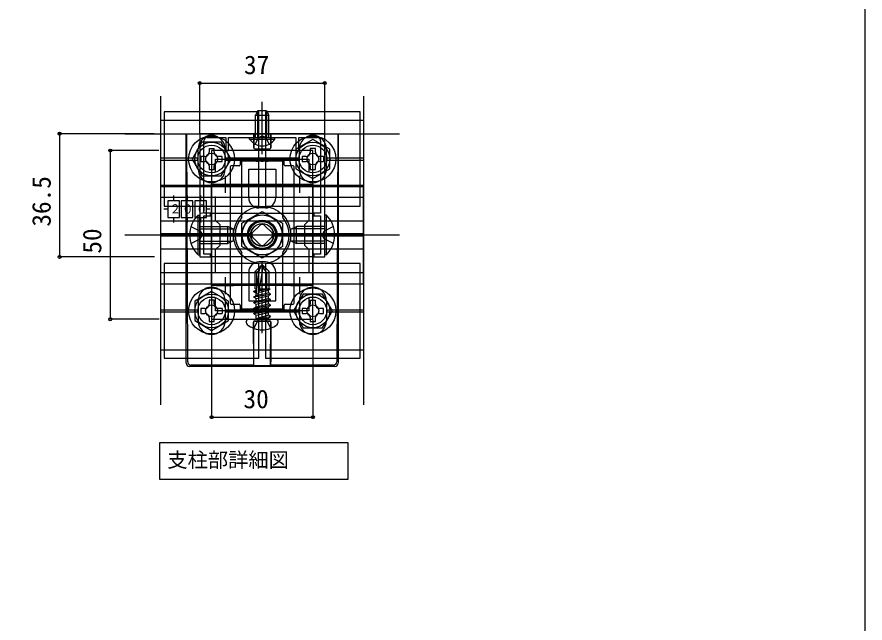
# Model space of a CAD drawing. Units: millimetres, scale not verified, with parts at other scales. Extents: x -875 to 875, y -1300 to 1292.
# Drawn here: x 373 to 875, y -52 to 308 of the extents above; entities that cross this region are included whole.
import ezdxf
from ezdxf.enums import TextEntityAlignment as Align

# ---------------------------------------------------------------- set-up
doc = ezdxf.new("R2010")
doc.units = ezdxf.units.MM
doc.header["$LTSCALE"] = 8
for name, color, linetype in [('0-1_USER1', 3, 'Continuous'), ('0-2_YKK_11', 7, 'Continuous'), ('0-3_YKK_12', 2, 'Continuous'), ('0-4_YKK_13', 4, 'Continuous'), ('0-5_YKK_D', 6, 'Continuous'), ('0-6_YKK_ZWAK', 7, 'Continuous'), ('0-7_YSS_K', 3, 'Continuous')]:
    doc.layers.add(name, color=color, linetype=linetype)
doc.styles.add('ＭＳ ゴシック', font='')
doc.styles.get('ＭＳ ゴシック').set_extended_font_data('MS Gothic')

msp = doc.modelspace()

# ---------------------------------------------------------------- linework, layer by layer
at = {"layer": '0-1_USER1'}
msp.add_lwpolyline([(457.257, 41.463), (457.257, 55.463), (568.564, 55.463), (568.564, 33.581), (457.257, 33.581)], close=True, dxfattribs=at)
at = {"layer": '0-2_YKK_11'}
for p, q in [((495.91, 213.463), (495.91, 203.463)), ((539.91, 213.463), (539.91, 203.463)), ((490.91, 208.463), (500.91, 208.463)), ((534.91, 208.463), (544.91, 208.463)), ((495.91, 153.463), (495.91, 143.463)), ((539.91, 153.463), (539.91, 143.463)), ((490.91, 148.463), (500.91, 148.463)), ((534.91, 148.463), (544.91, 148.463))]:
    msp.add_line(p, q, dxfattribs=at)
for points in [[(554.91, 238.463), (480.91, 238.463), (480.91, 165.463), (487.31, 165.463), (487.31, 167.063), (483.31, 167.063), (483.31, 177.546), (483.07, 177.913), (483.07, 179.013), (483.31, 179.379), (483.31, 189.863), (487.31, 189.863), (487.31, 191.463), (483.31, 191.463), (483.31, 234.263)], [(485.31, 236.263), (496.31, 236.263), (496.31, 228.463), (497.91, 228.463), (497.91, 236.263), (516.994, 236.263), (517.361, 236.503), (518.46, 236.503), (518.827, 236.263), (537.91, 236.263), (537.91, 228.463), (539.51, 228.463), (539.51, 236.263), (550.51, 236.263)], [(552.51, 234.263), (552.51, 191.463), (548.51, 191.463), (548.51, 189.863), (552.51, 189.863), (552.51, 179.379), (552.75, 179.013), (552.75, 177.913), (552.51, 177.546), (552.51, 167.063), (548.51, 167.063), (548.51, 165.463), (554.91, 165.463), (554.91, 238.463)], [(490.31, 215.729), (490.31, 223.463), (545.51, 223.463), (545.51, 215.729)], [(490.31, 155.729), (490.31, 169.863), (492.91, 172.463), (492.91, 184.463), (490.31, 187.063), (490.31, 201.196)], [(545.51, 201.196), (545.51, 187.063), (542.91, 184.463), (542.91, 172.463), (545.51, 169.863), (545.51, 155.729)], [(545.51, 141.196), (545.51, 133.463), (490.31, 133.463), (490.31, 141.196)]]:
    msp.add_lwpolyline(points, dxfattribs=at)
msp.add_lwpolyline([(487.91, 228.463), (487.91, 128.463), (547.91, 128.463), (547.91, 228.463)], close=True, dxfattribs=at)
for centre, start, end in [((485.31, 234.263), 90.00001, 179.99999), ((550.51, 234.263), 0.00001, 89.99999)]:
    msp.add_arc(centre, 2, start, end, dxfattribs=at)
at = {"layer": '0-3_YKK_12'}
msp.add_line((436.44, 238.463), (599.326, 238.463), dxfattribs=at)
msp.add_circle((517.91, 178.463), 12, dxfattribs=at)
at = {"layer": '0-4_YKK_13'}
for p, q in [((457.91, 77.864), (457.91, 260.615)), ((517.91, 226.263), (517.91, 257.263)), ((577.91, 260.615), (577.91, 77.864)), ((515.31, 252.263), (513.91, 249.463)), ((515.219, 236.263), (515.219, 252.08)), ((515.31, 252.263), (520.51, 252.263)), ((520.51, 252.263), (521.91, 249.463)), ((520.602, 236.263), (520.602, 252.08)), ((457.91, 246.463), (577.91, 246.463)), ((521.91, 236.263), (521.91, 249.463)), ((472.91, 102.46), (472.91, 238.463)), ((473.779, 103.335), (473.161, 238.463)), ((510.41, 235.245), (510.41, 236.263)), ((510.41, 236.263), (525.41, 236.263)), ((512.858, 238.463), (512.858, 230.028)), ((512.894, 230.063), (512.902, 238.463)), ((522.927, 230.063), (522.919, 238.463)), ((522.963, 238.463), (522.963, 230.028)), ((562.66, 238.463), (562.042, 103.335)), ((562.91, 238.463), (562.91, 102.46)), ((479.91, 217.463), (479.91, 229.463)), ((486.41, 229.763), (486.41, 227.463)), ((486.41, 229.763), (489.41, 229.763)), ((489.41, 227.463), (489.41, 229.763)), ((495.91, 217.463), (495.91, 229.463)), ((513.458, 229.428), (522.363, 229.428)), ((513.493, 229.463), (522.328, 229.463)), ((539.91, 217.463), (539.91, 229.463)), ((549.41, 229.763), (546.41, 229.763)), ((546.41, 229.763), (546.41, 227.463)), ((549.41, 227.463), (549.41, 229.763)), ((555.91, 217.463), (555.91, 229.463)), ((457.91, 224.063), (479.91, 224.063)), ((457.91, 222.863), (479.91, 222.863)), ((481.61, 224.963), (481.61, 221.963)), ((483.91, 224.963), (481.61, 224.963)), ((481.61, 221.963), (483.91, 221.963)), ((494.21, 224.963), (491.91, 224.963)), ((491.91, 221.963), (494.21, 221.963)), ((494.21, 221.963), (494.21, 224.963)), ((495.91, 224.063), (539.91, 224.063)), ((495.91, 222.863), (539.91, 222.863)), ((504.91, 222.863), (504.91, 220.063)), ((530.311, 223.463), (505.51, 223.463)), ((530.91, 220.063), (530.91, 222.863)), ((543.91, 224.963), (541.61, 224.963)), ((554.21, 224.963), (551.91, 224.963)), ((551.91, 221.963), (554.21, 221.963)), ((554.21, 224.963), (554.21, 221.963)), ((555.91, 224.063), (577.91, 224.063)), ((555.91, 222.863), (577.91, 222.863)), ((486.41, 219.463), (486.41, 217.163)), ((498.91, 218.863), (498.91, 138.063)), ((504.311, 219.463), (499.51, 219.463)), ((536.311, 219.463), (531.51, 219.463)), ((536.91, 138.063), (536.91, 218.863)), ((546.41, 219.463), (546.41, 217.163)), ((546.41, 217.163), (549.41, 217.163)), ((549.41, 217.163), (549.41, 219.463)), ((577.91, 207.182), (577.91, 207.879)), ((577.91, 149.402), (577.91, 207.182)), ((465.41, 201.882), (465.41, 198.763)), ((473.41, 201.882), (473.41, 198.763)), ((481.41, 201.882), (481.41, 198.763)), ((457.91, 200.763), (577.91, 200.763)), ((461.91, 193.763), (459.569, 193.763)), ((486.98, 193.763), (484.91, 193.763)), ((519.91, 194.463), (515.91, 194.463)), ((457.91, 186.763), (577.91, 186.763)), ((465.41, 188.763), (465.41, 185.813)), ((473.41, 188.763), (473.41, 185.813)), ((480.91, 166.663), (480.91, 190.263)), ((481.41, 188.763), (481.41, 185.813)), ((554.91, 166.663), (554.91, 190.263)), ((480.91, 183.463), (497.51, 183.463)), ((480.91, 182.154), (500.291, 182.154)), ((500.91, 181.863), (497.51, 183.463)), ((500.91, 175.063), (500.91, 181.863)), ((512.254, 179.877), (516.496, 184.12)), ((519.325, 184.12), (523.567, 179.877)), ((534.91, 181.863), (538.31, 183.463)), ((534.91, 175.063), (534.91, 181.863)), ((554.91, 182.154), (535.53, 182.154)), ((554.91, 183.463), (538.31, 183.463)), ((511.76, 179.063), (457.91, 179.063)), ((457.91, 177.863), (511.76, 177.863)), ((469.91, 178.463), (505.91, 178.463)), ((516.496, 172.806), (512.254, 177.049)), ((523.567, 177.049), (519.325, 172.806)), ((577.91, 179.063), (524.061, 179.063)), ((524.061, 177.863), (577.91, 177.863)), ((565.91, 178.463), (529.91, 178.463)), ((480.91, 174.771), (500.291, 174.771)), ((500.91, 175.063), (497.51, 173.463)), ((534.91, 175.063), (538.31, 173.463)), ((554.91, 174.771), (535.53, 174.771)), ((457.91, 170.163), (577.91, 170.163)), ((479.893, 166.663), (480.91, 166.663)), ((555.928, 166.663), (554.91, 166.663)), ((519.91, 162.463), (515.91, 162.463)), ((517.91, 120.263), (517.91, 162.466)), ((457.91, 156.163), (577.91, 156.163)), ((517.56, 160.463), (513.81, 156.713)), ((513.81, 146.463), (513.81, 156.713)), ((514.81, 156.299), (513.81, 156.713)), ((514.81, 146.463), (516.324, 157.812)), ((515.98, 143.958), (518.489, 159.46)), ((516.324, 157.812), (517.56, 160.463)), ((518.26, 160.463), (517.56, 160.463)), ((520.61, 155.786), (517.91, 160.463)), ((518.26, 160.463), (522.01, 156.713)), ((522.01, 146.463), (522.01, 156.713)), ((457.91, 149.402), (577.91, 149.402)), ((512.967, 145.056), (514.262, 145.803)), ((513.81, 146.463), (514.81, 146.463)), ((514.262, 146.463), (514.262, 145.803)), ((514.262, 145.803), (514.81, 145.927)), ((516.065, 144.48), (521.559, 145.721)), ((522.532, 146.415), (516.208, 145.361)), ((521.408, 146.463), (516.247, 145.603)), ((517.182, 146.463), (516.356, 146.276)), ((516.386, 146.463), (522.01, 146.463)), ((522.532, 146.282), (521.559, 145.721)), ((521.559, 144.156), (521.559, 145.721)), ((522.532, 146.415), (522.01, 146.463)), ((522.532, 146.415), (522.532, 146.415)), ((522.532, 146.415), (522.532, 146.282)), ((512.967, 145.056), (514.81, 145.472)), ((512.967, 144.82), (514.81, 145.237)), ((512.967, 144.82), (512.967, 145.056)), ((512.967, 144.82), (514.262, 144.073)), ((512.967, 141.76), (522.854, 143.408)), ((522.854, 143.173), (512.967, 141.525)), ((512.967, 141.76), (514.262, 142.508)), ((512.967, 141.525), (512.967, 141.76)), ((512.967, 141.525), (514.262, 140.777)), ((514.262, 144.073), (514.81, 144.197)), ((514.262, 142.508), (521.559, 144.156)), ((514.262, 142.508), (514.262, 144.073)), ((514.262, 140.777), (521.559, 142.425)), ((514.262, 139.212), (521.559, 140.86)), ((514.262, 139.212), (514.262, 140.777)), ((522.854, 143.408), (521.559, 144.156)), ((522.854, 143.173), (521.559, 142.425)), ((521.559, 140.86), (521.559, 142.425)), ((522.854, 140.112), (521.559, 140.86)), ((522.854, 143.173), (522.854, 143.408)), ((479.91, 139.463), (479.91, 127.463)), ((489.41, 139.763), (486.41, 139.763)), ((486.41, 139.763), (486.41, 137.463)), ((489.41, 137.463), (489.41, 139.763)), ((495.91, 139.463), (495.91, 127.463)), ((499.51, 137.463), (504.311, 137.463)), ((504.91, 136.863), (504.91, 134.063)), ((512.967, 138.464), (522.854, 140.112)), ((522.854, 139.877), (512.967, 138.229)), ((512.967, 138.464), (514.262, 139.212)), ((512.967, 138.229), (512.967, 138.464)), ((512.967, 138.229), (514.262, 137.481)), ((512.967, 135.169), (522.854, 136.817)), ((522.854, 136.581), (512.967, 134.933)), ((512.967, 135.169), (514.262, 135.916)), ((514.262, 137.481), (521.559, 139.129)), ((514.262, 135.916), (521.559, 137.564)), ((514.262, 135.916), (514.262, 137.481)), ((514.262, 134.186), (521.559, 135.834)), ((522.854, 139.877), (521.559, 139.129)), ((521.559, 137.564), (521.559, 139.129)), ((522.854, 136.817), (521.559, 137.564)), ((522.854, 136.581), (521.559, 135.834)), ((521.559, 134.268), (521.559, 135.834)), ((522.854, 139.877), (522.854, 140.112)), ((522.854, 136.581), (522.854, 136.817)), ((530.91, 134.063), (530.91, 136.863)), ((531.51, 137.463), (536.311, 137.463)), ((539.91, 139.463), (539.91, 127.463)), ((546.41, 139.763), (546.41, 137.463)), ((546.41, 139.763), (549.41, 139.763)), ((549.41, 137.463), (549.41, 139.763)), ((555.91, 139.463), (555.91, 127.463)), ((457.91, 134.063), (479.91, 134.063)), ((457.91, 132.863), (479.91, 132.863)), ((483.91, 134.963), (481.61, 134.963)), ((494.21, 134.963), (491.91, 134.963)), ((491.91, 131.963), (494.21, 131.963)), ((494.21, 134.963), (494.21, 131.963)), ((495.91, 134.063), (539.91, 134.063)), ((495.91, 132.863), (539.91, 132.863)), ((505.51, 133.463), (530.311, 133.463)), ((512.967, 134.933), (512.967, 135.169)), ((512.967, 134.933), (514.262, 134.186)), ((522.854, 133.285), (512.967, 131.638)), ((512.967, 131.873), (514.262, 132.62)), ((512.967, 131.638), (512.967, 131.873)), ((512.967, 131.638), (514.262, 130.89)), ((514.262, 132.62), (521.559, 134.268)), ((514.262, 132.62), (514.262, 134.186)), ((514.262, 130.89), (521.559, 132.538)), ((514.262, 128.863), (514.262, 130.89)), ((521.559, 130.973), (514.379, 128.813)), ((522.854, 133.285), (521.559, 132.538)), ((521.559, 130.973), (521.559, 132.538)), ((522.854, 133.285), (522.854, 133.521)), ((541.61, 134.963), (541.61, 131.963)), ((543.91, 134.963), (541.61, 134.963)), ((541.61, 131.963), (543.91, 131.963)), ((554.21, 134.963), (551.91, 134.963)), ((551.91, 131.963), (554.21, 131.963)), ((554.21, 131.963), (554.21, 134.963)), ((555.91, 134.063), (577.91, 134.063)), ((555.91, 132.863), (577.91, 132.863)), ((486.41, 129.463), (486.41, 127.163)), ((486.41, 127.163), (489.41, 127.163)), ((489.41, 127.163), (489.41, 129.463)), ((508.44, 126.739), (508.44, 127.063)), ((509.84, 128.463), (525.98, 128.463)), ((512.806, 126.898), (512.806, 103.345)), ((512.909, 101.137), (512.842, 126.861)), ((515.66, 128.463), (513.01, 123.148)), ((513.406, 127.498), (522.415, 127.498)), ((513.441, 127.463), (522.38, 127.463)), ((514.379, 128.813), (522.854, 130.225)), ((522.854, 129.99), (514.379, 128.577)), ((514.379, 128.577), (521.559, 129.242)), ((514.379, 128.577), (514.379, 128.813)), ((515.66, 128.463), (517.91, 129.659)), ((520.161, 128.463), (517.91, 129.659)), ((520.161, 128.463), (522.81, 123.148)), ((522.854, 129.99), (521.559, 129.242)), ((521.559, 128.863), (521.559, 129.242)), ((522.854, 129.99), (522.854, 130.225)), ((523.015, 126.898), (523.015, 103.345)), ((527.38, 126.739), (527.38, 127.063)), ((546.41, 129.463), (546.41, 127.163)), ((457.91, 110.463), (577.91, 110.463)), ((512.839, 101.347), (475.776, 101.347)), ((512.839, 101.347), (512.909, 101.137)), ((512.909, 101.137), (522.912, 101.137)), ((512.91, 100.463), (512.98, 100.673)), ((512.98, 100.673), (522.841, 100.673)), ((522.841, 100.673), (522.91, 100.463)), ((560.045, 101.347), (522.982, 101.347)), ((512.91, 100.463), (474.899, 100.463)), ((560.922, 100.463), (522.91, 100.463))]:
    msp.add_line(p, q, dxfattribs=at)
for points in [[(459.91, 195.463), (515.91, 195.463), (515.91, 251.463), (459.91, 251.463)], [(519.91, 195.463), (575.91, 195.463), (575.91, 251.463), (519.91, 251.463)], [(482.137, 233.463), (476.363, 223.463), (482.137, 213.463), (493.684, 213.463), (499.457, 223.463), (493.684, 233.463)], [(557.91, 229.236), (547.91, 235.01), (537.91, 229.236), (537.91, 217.689), (547.91, 211.916), (557.91, 217.689)], [(547.91, 208.463), (547.91, 148.463), (487.91, 148.463), (487.91, 208.463)], [(461.91, 188.763), (468.91, 188.763), (468.91, 198.763), (461.91, 198.763)], [(469.91, 188.763), (476.91, 188.763), (476.91, 198.763), (469.91, 198.763)], [(477.91, 188.763), (484.91, 188.763), (484.91, 198.763), (477.91, 198.763)], [(487.91, 165.463), (487.91, 191.463), (547.91, 191.463), (547.91, 165.463)], [(505.91, 185.391), (517.91, 192.319), (529.91, 185.391), (529.91, 171.535), (517.91, 164.606), (505.91, 171.535)], [(459.91, 105.463), (515.91, 105.463), (515.91, 161.463), (459.91, 161.463)], [(519.91, 105.463), (575.91, 105.463), (575.91, 161.463), (519.91, 161.463)], [(497.91, 139.236), (487.91, 145.01), (477.91, 139.236), (477.91, 127.689), (487.91, 121.916), (497.91, 127.689)], [(542.137, 143.463), (536.363, 133.463), (542.137, 123.463), (553.684, 123.463), (559.457, 133.463), (553.684, 143.463)]]:
    msp.add_lwpolyline(points, close=True, dxfattribs=at)
for points in [[(513.91, 236.263), (513.91, 249.463), (521.91, 249.463)], [(510.41, 235.245), (525.41, 235.245), (525.41, 236.263)], [(513.81, 232.244), (515.62, 235.955), (517.91, 237.173)], [(522.01, 232.244), (520.2, 235.955), (517.91, 237.173)], [(505.766, 188.88), (505.91, 189.27), (505.91, 222.463), (513.994, 222.463), (514.361, 222.223), (515.46, 222.223), (515.827, 222.463), (516.994, 222.463), (517.361, 222.223), (518.46, 222.223), (518.827, 222.463), (519.994, 222.463), (520.361, 222.223), (521.46, 222.223), (521.827, 222.463), (529.91, 222.463)], [(529.91, 222.463), (529.91, 189.27), (530.055, 188.88)], [(541.61, 224.963), (541.61, 221.963), (543.91, 221.963)], [(486.41, 217.163), (489.41, 217.163), (489.41, 219.463)], [(509.91, 200.463), (509.91, 217.463), (525.91, 217.463), (525.91, 200.463)], [(457.91, 207.182), (457.91, 207.879), (577.91, 207.879)], [(457.91, 149.402), (457.91, 207.182), (577.91, 207.182)], [(479.893, 166.663), (479.893, 190.263), (480.91, 190.263)], [(555.928, 166.663), (555.928, 190.263), (554.91, 190.263)], [(475.688, 183.463), (481.244, 180.753), (482.462, 178.463)], [(480.91, 173.463), (497.51, 173.463), (497.51, 183.463)], [(554.91, 173.463), (538.31, 173.463), (538.31, 183.463)], [(560.133, 183.463), (554.577, 180.753), (553.359, 178.463)], [(475.688, 173.463), (481.244, 176.173), (482.462, 178.463)], [(560.133, 173.463), (554.577, 176.173), (553.359, 178.463)], [(530.055, 168.046), (529.91, 167.655), (529.91, 134.463), (521.827, 134.463), (521.46, 134.703), (520.361, 134.703), (519.994, 134.463), (518.827, 134.463), (518.46, 134.703), (517.361, 134.703), (516.994, 134.463), (515.827, 134.463), (515.46, 134.703), (514.361, 134.703), (513.994, 134.463), (505.91, 134.463), (505.91, 167.655), (505.766, 168.046)], [(509.91, 156.463), (509.91, 139.463), (525.91, 139.463), (525.91, 156.463)], [(514.81, 144.052), (514.81, 156.299), (516.324, 157.812)], [(520.61, 146.463), (520.61, 155.786), (522.01, 156.713)], [(481.61, 134.963), (481.61, 131.963), (483.91, 131.963)], [(512.967, 131.873), (522.854, 133.521), (521.559, 134.268)], [(522.854, 129.99), (522.854, 130.225), (521.559, 130.973)], [(522.982, 101.347), (522.912, 101.137), (522.979, 126.861)], [(546.41, 127.163), (549.41, 127.163), (549.41, 129.463)]]:
    msp.add_lwpolyline(points, dxfattribs=at)
for centre, radius in [((487.91, 223.463), 13.6), ((547.91, 223.463), 13.6), ((487.91, 223.463), 10), ((487.91, 223.463), 8.2), ((547.91, 223.463), 10), ((547.91, 223.463), 8.2), ((487.91, 223.463), 3.5), ((547.91, 223.463), 3.5), ((517.91, 178.463), 17), ((517.91, 178.463), 17), ((517.91, 178.463), 11.856), ((517.91, 178.463), 8.75), ((517.91, 178.463), 8.5), ((517.91, 178.463), 8.5), ((517.91, 178.27), 8.49), ((517.91, 178.463), 8), ((517.91, 178.463), 8), ((517.91, 178.463), 8), ((517.91, 178.463), 6.8), ((517.91, 178.463), 6.647), ((517.91, 178.463), 6.64), ((487.91, 133.463), 13.6), ((547.91, 133.463), 13.6), ((487.91, 133.463), 10), ((487.91, 133.463), 8.2), ((547.91, 133.463), 10), ((547.91, 133.463), 8.2), ((487.91, 133.463), 3.5), ((547.91, 133.463), 3.5)]:
    msp.add_circle(centre, radius, dxfattribs=at)
for centre, radius, start, end in [((487.91, 229.463), 8, 0, 180), ((547.91, 229.463), 8, 0, 180), ((517.91, 240.317), 9.054, 214.06671, 325.93329), ((483.91, 227.463), 2.5, 270, 0), ((491.91, 227.463), 2.5, 180, 270), ((543.91, 227.463), 2.5, 270, 0), ((551.91, 227.463), 2.5, 180, 270), ((483.91, 219.463), 2.5, 0, 90), ((491.91, 219.463), 2.5, 90, 180), ((543.91, 219.463), 2.5, 0, 90), ((551.91, 219.463), 2.5, 90, 180), ((487.91, 217.463), 8, 180, 0), ((547.91, 217.463), 8, 180, 0), ((515.91, 200.463), 6, 180.00001, 269.99999), ((519.91, 200.463), 6, 270.00001, 359.99999), ((491.375, 178.463), 16.465, 134.2189, 225.7811), ((517.91, 178.463), 16, 139.3793, 220.6207), ((517.91, 178.463), 8.5, 359.99999, 180.00001), ((517.91, 178.463), 16, 319.3793, 40.6207), ((544.446, 178.463), 16.465, 314.2189, 45.7811), ((517.91, 182.705), 2, 45, 135), ((517.908, 178.667), 8.501, 183.27666, 357.50585), ((513.668, 178.463), 2, 135, 225), ((522.153, 178.463), 2, 315, 45), ((517.91, 174.22), 2, 225, 315), ((515.91, 156.463), 6, 90.00001, 179.99999), ((519.91, 156.463), 6, 0.00001, 89.99999), ((487.91, 139.463), 8, 0, 180), ((547.91, 139.463), 8, 0, 180), ((515.399, 144.052), 0.589, 180, 270), ((515.399, 144.052), 0.589, 270, 350.8071), ((483.91, 137.463), 2.5, 270, 0), ((491.91, 137.463), 2.5, 180, 270), ((543.91, 137.463), 2.5, 270, 0), ((551.91, 137.463), 2.5, 180, 270), ((483.91, 129.463), 2.5, 0, 90), ((491.91, 129.463), 2.5, 90, 180), ((543.91, 129.463), 2.5, 0, 90), ((551.91, 129.463), 2.5, 90, 180), ((487.91, 127.463), 8, 180, 0), ((509.84, 127.063), 1.4, 90, 180), ((510.164, 126.739), 1.724, 180, 230.87645), ((513.862, 128.863), 0.4, 270, 360), ((521.959, 128.863), 0.4, 180, 270), ((525.98, 127.063), 1.4, 0, 90), ((525.657, 126.739), 1.724, 309.12355, 0), ((547.91, 127.463), 8, 180, 0), ((517.91, 136.263), 14, 230.87645, 270), ((517.91, 136.263), 14, 270, 309.12355), ((475.782, 103.351), 2.004, 180.44387, 269.81844), ((560.039, 103.351), 2.004, 270.18156, 359.55613)]:
    msp.add_arc(centre, radius, start, end, dxfattribs=at)
for centre, major_axis, ratio, start_param, end_param in [((513.458, 230.028), (-0.424, -0.424), 0.999695, 5.4979394, 7.0684312), ((513.494, 230.064), (0.265, 0.539), 0.998319, 2.0276261, 3.5981179), ((522.327, 230.064), (-0.265, 0.539), 0.998319, 2.6850674, 4.2555592), ((522.363, 230.028), (0.424, -0.424), 0.999695, 5.4979394, 7.0684312), ((505.511, 222.863), (-0.424, 0.424), 0.999695, 5.4979394, 7.0684312), ((530.31, 222.863), (0.424, 0.424), 0.999695, 5.4979394, 7.0684312), ((499.511, 218.863), (-0.424, 0.424), 0.999695, 5.4979394, 7.0684312), ((504.31, 220.063), (0.424, -0.424), 0.999695, 5.4979394, 7.0684312), ((531.511, 220.063), (-0.424, -0.424), 0.999695, 5.4979394, 7.0684312), ((536.31, 218.863), (0.424, 0.424), 0.999695, 5.4979394, 7.0684312), ((499.511, 138.063), (-0.424, -0.424), 0.999695, 5.4979394, 7.0684312), ((504.31, 136.863), (0.424, 0.424), 0.999695, 5.4979394, 7.0684312), ((531.511, 136.863), (-0.424, 0.424), 0.999695, 5.4979394, 7.0684312), ((536.31, 138.063), (0.424, -0.424), 0.999695, 5.4979394, 7.0684312), ((505.511, 134.063), (-0.424, -0.424), 0.999695, 5.4979394, 7.0684312), ((530.31, 134.063), (0.424, -0.424), 0.999695, 5.4979394, 7.0684312), ((513.406, 126.898), (0.424, -0.424), 0.999695, 2.3563468, 3.9268385), ((513.442, 126.861), (-0.246, 0.549), 0.996125, 5.8635017, 7.4339934), ((522.379, 126.861), (0.246, 0.549), 0.996125, 5.1323772, 6.702869), ((522.415, 126.898), (-0.424, -0.424), 0.999695, 2.3563468, 3.9268385), ((474.913, 102.475), (0.974, 1.765), 0.991424, 2.0784135, 3.641926), ((512.841, 103.345), (0, 2), 0.017455, 1.5707963, 3.0892328), ((522.98, 103.345), (0, 2), 0.017455, 3.1939525, 4.712389), ((560.908, 102.475), (-0.974, 1.765), 0.991424, 2.6412593, 4.2047718)]:
    msp.add_ellipse(centre, major_axis=major_axis, ratio=ratio, start_param=start_param, end_param=end_param, dxfattribs=at)
at = {"layer": '0-5_YKK_D'}
for p, q in [((480.91, 238.863), (480.91, 269.463)), ((480.91, 268.463), (554.91, 268.463)), ((554.91, 238.863), (554.91, 269.463)), ((453.823, 238.463), (396.91, 238.463)), ((397.91, 238.463), (397.91, 165.463)), ((456.765, 228.463), (426.91, 228.463)), ((427.91, 228.463), (427.91, 128.463)), ((454.054, 165.463), (396.91, 165.463)), ((456.91, 128.463), (426.91, 128.463)), ((487.91, 128.063), (487.91, 69.463)), ((547.91, 128.063), (547.91, 69.463)), ((487.91, 70.463), (547.91, 70.463))]:
    msp.add_line(p, q, dxfattribs=at)
for centre in [(480.91, 268.463), (554.91, 268.463), (397.91, 238.463), (427.91, 228.463), (397.91, 165.463), (427.91, 128.463), (487.91, 70.463), (547.91, 70.463)]:
    msp.add_circle(centre, 0.875, dxfattribs=at)
at = {"layer": '0-6_YKK_ZWAK'}
msp.add_lwpolyline([(-875, -1299.6), (875, -1299.6), (875, 1250.4)], dxfattribs=at)
at = {"layer": '0-7_YSS_K'}
msp.add_line((436.44, 178.463), (599.326, 178.463), dxfattribs=at)

# ---------------------------------------------------------------- texts
at = {"layer": '0-1_USER1', "style": 'ＭＳ ゴシック'}
msp.add_text('支柱部詳細図', height=8.798, dxfattribs=at).set_placement((461.699, 38.117), align=Align.BOTTOM_LEFT)
at = {"layer": '0-4_YKK_13', "style": 'ＭＳ ゴシック', "width": 0.9}
for s, p in [('２', (463.099, 189.599)), ('０', (470.476, 189.52)), ('０', (478.75, 189.482))]:
    msp.add_text(s, height=5.422, dxfattribs=at).set_placement(p, align=Align.BOTTOM_LEFT)
at = {"layer": '0-5_YKK_D', "style": 'ＭＳ ゴシック'}
for s, p in [('37', (507.129, 270.463)), ('30', (506.831, 72.463))]:
    msp.add_text(s, height=11, dxfattribs=at).set_placement(p, align=Align.BOTTOM_LEFT)
for s, p in [('36.5', (395.91, 183.383)), ('50', (425.91, 167.383))]:
    msp.add_text(s, height=11, rotation=90, dxfattribs=at).set_placement(p, align=Align.BOTTOM_LEFT)

doc.saveas('drawing.dxf')
